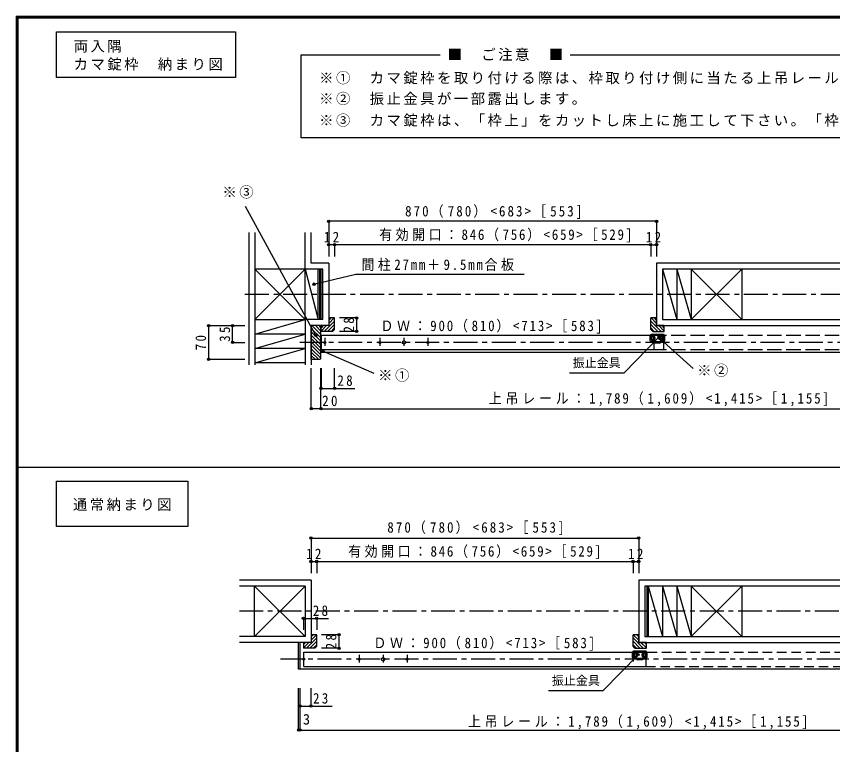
# Model space of a CAD drawing. Units: millimetres at full size, sheet at 1:10. Extents: x -2000 to 1900, y -1436 to 1392.
# Drawn here: x -2000 to -299, y -127 to 1392 of the extents above; entities that cross this region are included whole.
import ezdxf
from ezdxf.enums import TextEntityAlignment as Align

# ---------------------------------------------------------------- set-up
doc = ezdxf.new("R2010")
doc.units = ezdxf.units.MM
doc.header["$LTSCALE"] = 10
doc.header["$PDMODE"] = 32
doc.header["$PDSIZE"] = 5
for name, pattern in [('CHAIN1', [8, 5, -1, 1, -1]), ('DASHED2', [3, 2, -1]), ('DASHED3', [4, 3, -1])]:
    doc.linetypes.add(name, pattern=pattern)
for name, color, linetype in [('0-1_通り芯', 4, 'CHAIN1'), ('0-2_柱', 7, 'Continuous'), ('0-3_仕上げ', 2, 'Continuous'), ('0-4_枠', 3, 'Continuous'), ('0-5_ケーシング', 3, 'Continuous'), ('0-6_扉', 6, 'Continuous'), ('0-7_金物', 7, 'Continuous'), ('0-A_文字', 7, 'Continuous'), ('0-B_寸法', 7, 'Continuous'), ('0-C_ハッチ', 3, 'Continuous'), ('0-D_ハッチ2', 7, 'Continuous'), ('F-1_枠', 6, 'Continuous')]:
    doc.layers.add(name, color=color, linetype=linetype)
doc.styles.add('ＭＳ ゴシック', font='')
doc.styles.get('ＭＳ ゴシック').set_extended_font_data('MS Gothic')

msp = doc.modelspace()

# ---------------------------------------------------------------- linework, layer by layer
at = {"layer": '0-1_通り芯'}
for p, q in [((446.35, 811.79), (-1529.04, 811.79)), ((-1357.33, 721.15), (-1357.33, 704.67)), ((-1242.33, 721.15), (-1242.33, 704.67)), ((-1192.33, 721.15), (-1192.33, 704.67)), ((-1142.33, 721.15), (-1142.33, 704.67)), ((81.06, 711.79), (-1412.43, 711.79)), ((434.17, 151.35), (-1535.03, 151.35)), ((37.95, 51.35), (-1449.43, 51.35)), ((-1285.83, 60.71), (-1285.83, 44.23)), ((-1235.83, 60.71), (-1235.83, 44.23)), ((-1185.83, 60.71), (-1185.83, 44.23))]:
    msp.add_line(p, q, dxfattribs=at)
at = {"layer": '0-2_柱'}
for p, q in [((-1397.83, 864.29), (-1502.83, 864.29)), ((-1397.83, 864.29), (-1502.83, 759.29)), ((-1397.83, 759.29), (-1502.83, 864.29)), ((-1397.83, 759.29), (-1397.83, 864.29)), ((-653.33, 864.29), (-623.33, 759.29)), ((-623.33, 864.29), (-593.33, 759.29)), ((-623.33, 864.29), (-623.33, 759.29)), ((-593.33, 864.29), (-593.33, 759.29)), ((-488.33, 864.29), (-593.33, 759.29)), ((-1502.83, 759.29), (-1397.83, 759.29)), ((-1397.83, 699.29), (-1502.83, 699.29)), ((-1502.83, 669.29), (-1397.83, 699.29)), ((-1397.83, 669.29), (-1502.83, 669.29)), ((-1503.33, 98.85), (-1503.33, 203.85)), ((-1398.33, 98.85), (-1503.33, 203.85)), ((-1398.33, 203.85), (-1503.33, 98.85)), ((-686.33, 203.85), (-686.33, 98.85)), ((-683.33, 203.85), (-653.33, 98.85)), ((-683.33, 203.85), (-683.33, 98.85)), ((-653.33, 203.85), (-623.33, 98.85)), ((-653.33, 203.85), (-653.33, 98.85)), ((-623.33, 203.85), (-593.33, 98.85)), ((-623.33, 203.85), (-623.33, 98.85)), ((-593.33, 203.85), (-593.33, 98.85)), ((-488.33, 203.85), (-593.33, 98.85)), ((-488.33, 98.85), (-593.33, 203.85)), ((-488.33, 203.85), (-488.33, 98.85))]:
    msp.add_line(p, q, dxfattribs=at)
for points in [[(-1397.83, 864.29), (-1370.83, 759.29), (-1370.83, 864.29)], [(-488.33, 864.29), (-488.33, 759.29), (-593.33, 864.29)], [(-1502.83, 699.29), (-1397.83, 729.29), (-1502.83, 729.29), (-1397.83, 759.29)]]:
    msp.add_lwpolyline(points, dxfattribs=at)
at = {"layer": '0-3_仕上げ'}
for p, q in [((-1515.33, 941.28), (-1515.33, 665.11)), ((-1502.83, 941.28), (-1502.83, 665.11)), ((-1397.83, 864.29), (-1397.83, 941.28)), ((-1385.33, 876.79), (-1385.33, 941.28)), ((-1348.83, 876.79), (-1385.33, 876.79)), ((-1348.83, 876.79), (-1348.83, 746.79)), ((-665.83, 876.79), (-665.83, 746.79)), ((304.17, 876.79), (-665.83, 876.79)), ((-1361.33, 864.29), (-1398.33, 864.29)), ((-1367.83, 759.29), (-1367.83, 864.29)), ((-1364.83, 759.29), (-1364.83, 864.29)), ((-1361.33, 759.29), (-1361.33, 864.29)), ((-653.33, 864.29), (-653.33, 759.29)), ((316.67, 864.29), (-653.33, 864.29)), ((-1361.33, 759.29), (-1398.33, 759.29)), ((-1397.83, 759.29), (-1397.83, 665.11)), ((-653.33, 759.29), (316.67, 759.29)), ((-1385.33, 746.79), (-1385.33, 665.11)), ((-1348.83, 746.79), (-1385.33, 746.79)), ((-665.83, 746.79), (304.17, 746.79)), ((-1385.83, 216.35), (-1535.03, 216.35)), ((-1385.83, 216.35), (-1385.83, 86.35)), ((-1398.33, 203.85), (-1535.03, 203.85)), ((-1398.33, 203.85), (-1398.33, 98.85)), ((-690.33, 203.85), (-690.33, 98.85)), ((434.17, 203.85), (-690.33, 203.85)), ((-1398.33, 98.85), (-1535.03, 98.85)), ((-1385.83, 86.35), (-1535.03, 86.35)), ((-690.33, 98.85), (178.54, 98.85))]:
    msp.add_line(p, q, dxfattribs=at)
msp.add_lwpolyline([(178.54, 216.35), (-702.83, 216.35), (-702.83, 86.35), (434.17, 86.35)], dxfattribs=at)
at = {"layer": '0-4_枠'}
for p, q in [((-1385.33, 676.79), (-1385.33, 746.79)), ((-1365.33, 678.2), (-1365.33, 746.79)), ((52.67, 690.79), (-1365.33, 690.79)), ((-1385.33, 676.79), (-1366.75, 676.79)), ((-1365.33, 678.2), (-1366.75, 676.79)), ((-1408.83, 30.35), (-1408.83, 86.35))]:
    msp.add_line(p, q, dxfattribs=at)
msp.add_lwpolyline([(9.17, 30.35), (-1411.83, 30.35), (-1411.83, 86.35)], dxfattribs=at)
at = {"layer": '0-5_ケーシング'}
for p, q in [((-1348.83, 762.79), (-1348.83, 746.79)), ((-1336.83, 762.79), (-1348.83, 762.79)), ((-1336.83, 738.79), (-1336.83, 762.79)), ((-1348.83, 746.79), (-1385.33, 746.79)), ((-1364.83, 734.79), (-1364.83, 746.79)), ((-673.83, 734.79), (-649.83, 734.79)), ((-649.83, 746.79), (-665.83, 746.79)), ((-649.83, 734.79), (-649.83, 746.79)), ((-1385.83, 102.35), (-1385.83, 86.35)), ((-1373.83, 102.35), (-1385.83, 102.35)), ((-1373.83, 78.35), (-1373.83, 102.35)), ((-702.83, 102.35), (-714.83, 102.35)), ((-714.83, 78.35), (-714.83, 102.35)), ((-702.83, 86.35), (-702.83, 102.35)), ((-1401.83, 86.35), (-1401.83, 74.35)), ((-1385.83, 86.35), (-1401.83, 86.35)), ((-686.83, 86.35), (-702.83, 86.35)), ((-686.83, 74.35), (-686.83, 86.35)), ((-710.83, 74.35), (-714.83, 78.35)), ((-710.83, 74.35), (-686.83, 74.35))]:
    msp.add_line(p, q, dxfattribs=at)
for points in [[(-673.83, 734.79), (-677.83, 738.79), (-677.83, 762.79)], [(-665.83, 746.79), (-665.83, 762.79), (-677.83, 762.79)], [(-1336.83, 738.79), (-1340.83, 734.79), (-1364.83, 734.79)], [(-1373.83, 78.35), (-1377.83, 74.35), (-1401.83, 74.35)]]:
    msp.add_lwpolyline(points, dxfattribs=at)
at = {"layer": '0-6_扉'}
for p, q in [((-1364.33, 726.79), (-651.33, 726.79)), ((-1364.33, 696.79), (-1364.33, 726.79)), ((-651.33, 726.79), (-651.33, 696.79)), ((-1364.33, 696.79), (-651.33, 696.79)), ((-687.83, 66.35), (-687.83, 36.35)), ((-1400.83, 36.35), (-687.83, 36.35))]:
    msp.add_line(p, q, dxfattribs=at)
at = {"layer": '0-6_扉', "linetype": 'DASHED3'}
for p, q in [((-715.33, 726.79), (41.67, 726.79)), ((-671.33, 726.79), (-671.33, 696.79)), ((-715.33, 696.79), (41.67, 696.79))]:
    msp.add_line(p, q, dxfattribs=at)
at = {"layer": '0-6_扉', "linetype": 'DASHED2'}
for p, q in [((-714.83, 66.35), (-714.83, 36.35)), ((-714.83, 66.35), (-1.83, 66.35)), ((-687.83, 36.35), (-1.83, 36.35))]:
    msp.add_line(p, q, dxfattribs=at)
at = {"layer": '0-6_扉'}
msp.add_lwpolyline([(-1400.83, 36.35), (-1400.83, 66.35), (-687.83, 66.35)], dxfattribs=at)
at = {"layer": '0-7_金物'}
for p, q in [((-679.33, 715.29), (-679.33, 726.29)), ((-651.33, 728.29), (-677.33, 728.29)), ((-677.33, 722.29), (-677.33, 719.29)), ((-675.33, 722.29), (-675.33, 719.29)), ((-671.33, 719.29), (-671.33, 722.29)), ((-669.33, 722.29), (-669.33, 719.29)), ((-659.33, 719.29), (-659.33, 722.29)), ((-657.33, 722.29), (-657.33, 719.29)), ((-653.33, 719.29), (-653.33, 722.29)), ((-651.33, 719.29), (-651.33, 722.29)), ((-649.33, 726.29), (-649.33, 715.29)), ((-651.33, 713.29), (-677.33, 713.29)), ((-670.33, 712.79), (-670.33, 710.79)), ((-658.83, 710.29), (-669.83, 710.29)), ((-658.33, 712.79), (-658.33, 710.79)), ((-715.83, 54.85), (-715.83, 65.85)), ((-687.83, 67.85), (-713.83, 67.85)), ((-713.83, 61.85), (-713.83, 58.85)), ((-687.83, 52.85), (-713.83, 52.85)), ((-711.83, 61.85), (-711.83, 58.85)), ((-707.83, 58.85), (-707.83, 61.85)), ((-706.83, 52.35), (-706.83, 50.35)), ((-705.83, 61.85), (-705.83, 58.85)), ((-695.83, 58.85), (-695.83, 61.85)), ((-694.83, 52.35), (-694.83, 50.35)), ((-693.83, 61.85), (-693.83, 58.85)), ((-689.83, 58.85), (-689.83, 61.85)), ((-687.83, 58.85), (-687.83, 61.85)), ((-685.83, 65.85), (-685.83, 54.85)), ((-695.33, 49.85), (-706.33, 49.85))]:
    msp.add_line(p, q, dxfattribs=at)
for centre, radius, start, end in [((-677.33, 726.29), 2, 90, 180), ((-677.33, 715.29), 2, 180, 270), ((-673.33, 722.29), 4, 0, 180), ((-673.33, 719.29), 4, 180, 0), ((-673.33, 722.29), 2, 0, 180), ((-673.33, 719.29), 2, 180, 0), ((-655.33, 722.29), 4, 0, 180), ((-655.33, 719.29), 4, 180, 0), ((-655.33, 722.29), 2, 0, 180), ((-655.33, 719.29), 2, 180, 0), ((-651.33, 726.29), 2, 0, 90), ((-651.33, 715.29), 2, 270, 0), ((-669.83, 712.79), 0.5, 90, 180), ((-669.83, 710.79), 0.5, 180, 270), ((-658.83, 712.79), 0.5, 0, 90), ((-658.83, 710.79), 0.5, 270, 0), ((-713.83, 65.85), 2, 90, 180), ((-713.83, 54.85), 2, 180, 270), ((-709.83, 61.85), 4, 0, 180), ((-709.83, 58.85), 4, 180, 0), ((-709.83, 61.85), 2, 0, 180), ((-709.83, 58.85), 2, 180, 0), ((-706.33, 52.35), 0.5, 90, 180), ((-691.83, 61.85), 4, 0, 180), ((-691.83, 58.85), 4, 180, 0), ((-695.33, 52.35), 0.5, 0, 90), ((-691.83, 61.85), 2, 0, 180), ((-691.83, 58.85), 2, 180, 0), ((-687.83, 65.85), 2, 0, 90), ((-687.83, 54.85), 2, 270, 0), ((-706.33, 50.35), 0.5, 180, 270), ((-695.33, 50.35), 0.5, 270, 0)]:
    msp.add_arc(centre, radius, start, end, dxfattribs=at)
at = {"layer": '0-A_文字'}
for p, q in [((-1916.44, 1264.28), (-1916.44, 1359.29)), ((-1406.74, 1311.28), (-1116.76, 1311.28)), ((-1406.74, 1138.16), (-1406.74, 1311.28)), ((-845.85, 1311.28), (447.83, 1311.28)), ((447.83, 1138.16), (-1406.74, 1138.16)), ((-1375.79, 726.57), (-1522.21, 995.22)), ((-733.36, 648.33), (-660.8, 722.96)), ((-658.44, 719.51), (-589.29, 657.51)), ((-1360.88, 693.39), (-1254.85, 647.8)), ((-847.37, 648.33), (-733.36, 648.33)), ((-1916.44, 327.78), (-1916.44, 422.79)), ((-1916.44, 422.79), (-1642.66, 422.79)), ((-1642.66, 422.79), (-1642.66, 327.78)), ((-1642.66, 327.78), (-1916.44, 327.78)), ((-776.76, -13.91), (-704.2, 60.72)), ((-890.78, -13.91), (-776.76, -13.91))]:
    msp.add_line(p, q, dxfattribs=at)
for points in [[(-1916.44, 1359.29), (-1543.01, 1359.29), (-1543.01, 1264.28), (-1916.44, 1264.28)], [(-1379.79, 833.22), (-1292.58, 853.93), (-941.33, 853.93)]]:
    msp.add_lwpolyline(points, dxfattribs=at)
for p in [(-1379.79, 833.22), (-1375.79, 726.57), (-660.8, 722.96), (-658.44, 719.51), (-1360.88, 693.39), (-704.2, 60.72)]:
    msp.add_point(p, dxfattribs=at)
at = {"layer": '0-B_寸法', "color": 4}
for p, q in [((-665.83, 964.39), (-1348.83, 964.39)), ((-1348.83, 964.39), (-1348.83, 891.11)), ((-665.83, 964.39), (-665.83, 891.11)), ((-1336.83, 915.53), (-1348.83, 915.53)), ((-677.83, 915.53), (-1336.83, 915.53)), ((-1336.83, 915.53), (-1336.83, 891.11)), ((-677.83, 915.53), (-677.83, 891.11)), ((-677.83, 915.53), (-665.83, 915.53)), ((-1290.83, 762.79), (-1326.83, 762.79)), ((-1290.83, 762.79), (-1290.83, 734.79)), ((-1599.31, 746.79), (-1523.75, 746.79)), ((-1599.31, 746.79), (-1599.31, 676.79)), ((-1549.31, 711.79), (-1549.31, 746.79)), ((-1290.83, 734.79), (-1326.83, 734.79)), ((-1549.31, 711.79), (-1523.75, 711.79)), ((-1599.31, 676.79), (-1523.75, 676.79)), ((-1385.33, 573.68), (-1385.33, 658.41)), ((-1365.33, 573.68), (-1365.33, 658.41)), ((-1364.83, 658.41), (-1364.83, 616.05)), ((-1336.83, 616.05), (-1336.83, 658.41)), ((-1364.83, 616.05), (-1294.68, 616.05)), ((-1365.33, 573.68), (-1385.33, 573.68)), ((-1365.33, 573.68), (49.67, 573.68)), ((-1385.83, 303.95), (-1385.83, 230.67)), ((-1385.83, 303.95), (-702.83, 303.95)), ((-702.83, 303.95), (-702.83, 230.67)), ((-1385.83, 255.09), (-1373.83, 255.09)), ((-1373.83, 255.09), (-1373.83, 230.67)), ((-1373.83, 255.09), (-702.83, 255.09)), ((-714.83, 255.09), (-714.83, 230.67)), ((-1401.83, 136.35), (-1401.83, 112.35)), ((-1401.83, 136.35), (-1349.7, 136.35)), ((-1373.83, 136.35), (-1373.83, 112.35)), ((-1327.83, 102.35), (-1363.83, 102.35)), ((-1327.83, 102.35), (-1327.83, 74.35)), ((-1327.83, 74.35), (-1363.83, 74.35)), ((-1411.83, -96.34), (-1411.83, -8.88)), ((-1408.83, -96.34), (-1408.83, -8.88)), ((-1385.83, -46.36), (-1385.83, -8.88)), ((-1408.83, -46.36), (-1341.67, -46.36)), ((-1411.83, -96.34), (-1408.83, -96.34)), ((-1408.83, -96.34), (6.17, -96.34))]:
    msp.add_line(p, q, dxfattribs=at)
at = {"layer": '0-B_寸法'}
for p in [(-1348.83, 964.39), (-665.83, 964.39), (-1348.83, 915.53), (-1336.83, 915.53), (-677.83, 915.53), (-665.83, 915.53), (-1599.31, 746.79), (-1549.31, 746.79), (-1290.83, 762.79), (-1290.83, 734.79), (-1549.31, 711.79), (-1599.31, 676.79), (-1364.83, 616.05), (-1336.83, 616.05), (-1385.33, 573.68), (-1365.33, 573.68), (-1385.83, 303.95), (-702.83, 303.95), (-1385.83, 255.09), (-1373.83, 255.09), (-714.83, 255.09), (-702.83, 255.09), (-1401.83, 136.35), (-1373.83, 136.35), (-1327.83, 102.35), (-1327.83, 74.35), (-1408.83, -46.36), (-1385.83, -46.36), (-1411.83, -96.34), (-1408.83, -96.34)]:
    msp.add_point(p, dxfattribs=at)
at = {"layer": '0-C_ハッチ', "color": 4}
for p, q in [((-1336.83, 756.27), (-1358.31, 734.79)), ((-1336.83, 749.19), (-1351.24, 734.79)), ((-1337.38, 762.79), (-1348.83, 751.34)), ((-1344.45, 762.79), (-1348.83, 758.41)), ((-656.35, 734.79), (-677.83, 756.27)), ((-663.42, 734.79), (-677.83, 749.19)), ((-665.83, 751.34), (-677.28, 762.79)), ((-665.83, 758.41), (-670.21, 762.79)), ((-1385.33, 741.19), (-1365.33, 721.19)), ((-1385.33, 734.12), (-1365.33, 714.12)), ((-1383.85, 746.79), (-1365.33, 728.27)), ((-1376.78, 746.79), (-1365.33, 735.34)), ((-1369.71, 746.79), (-1365.33, 742.41)), ((-1353.38, 746.79), (-1364.83, 735.34)), ((-1360.45, 746.79), (-1364.83, 742.41)), ((-1336.83, 742.12), (-1344.17, 734.79)), ((-670.5, 734.79), (-677.83, 742.12)), ((-649.83, 735.34), (-661.28, 746.79)), ((-649.83, 742.41), (-654.21, 746.79)), ((-1385.33, 727.05), (-1365.33, 707.05)), ((-1385.33, 719.98), (-1365.33, 699.98)), ((-1385.33, 712.91), (-1365.33, 692.91)), ((-1385.33, 705.84), (-1365.33, 685.84)), ((-1385.33, 698.77), (-1365.33, 678.77)), ((-1385.33, 691.7), (-1370.42, 676.79)), ((-1385.33, 684.63), (-1377.49, 676.79)), ((-1385.33, 677.56), (-1384.56, 676.79)), ((-1374.38, 102.35), (-1385.83, 90.9)), ((-1381.45, 102.35), (-1385.83, 97.97)), ((-702.83, 90.9), (-714.28, 102.35)), ((-702.83, 97.97), (-707.21, 102.35)), ((-1390.38, 86.35), (-1401.83, 74.9)), ((-1397.45, 86.35), (-1401.83, 81.97)), ((-1373.83, 95.83), (-1395.31, 74.35)), ((-1373.83, 88.76), (-1388.24, 74.35)), ((-693.35, 74.35), (-714.83, 95.83)), ((-700.42, 74.35), (-714.83, 88.76)), ((-686.83, 74.9), (-698.28, 86.35)), ((-686.83, 81.97), (-691.21, 86.35)), ((-1373.83, 81.68), (-1381.17, 74.35)), ((-707.5, 74.35), (-714.83, 81.68))]:
    msp.add_line(p, q, dxfattribs=at)
at = {"layer": '0-D_ハッチ2', "color": 5}
for centre, radius in [((-1192.33, 711.79), 3.5), ((-1357.33, 711.79), 2), ((-1242.33, 711.79), 2), ((-1142.33, 711.79), 2), ((-1400.83, 51.35), 2), ((-1285.83, 51.35), 2), ((-1235.83, 51.35), 3.5), ((-1185.83, 51.35), 2)]:
    msp.add_circle(centre, radius, dxfattribs=at)
at = {"layer": 'F-1_枠'}
for p, q in [((-2000, 1391.67), (-2000, -1401.67)), ((-2000, 1391.67), (1900, 1391.67)), ((-2000, 1390), (1900, 1390)), ((-2000, 1388.33), (1900, 1388.33)), ((-1998.33, 1391.67), (-1998.33, -1401.67)), ((-1996.67, 1391.67), (-1996.67, -1401.67)), ((-2000, 451.83), (747.8, 451.83))]:
    msp.add_line(p, q, dxfattribs=at)

# ---------------------------------------------------------------- texts
at = {"layer": '0-A_文字', "style": 'ＭＳ ゴシック'}
for p in [(-840.46, 654.55), (-883.87, -7.69)]:
    msp.add_text('振止金具', height=18.33, dxfattribs=at).set_placement(p, align=Align.BOTTOM_LEFT)
at = {"layer": '0-A_文字', "char_height": 21.99, "attachment_point": 7, "style": 'ＭＳ ゴシック'}
for s, insert in [('\\T1.17;両入隅', (-1880.57, 1316.09)), ('\\T1.17;■\u3000ご注意\u3000■', (-1101.05, 1298.87)), ('\\T1.17;カマ錠枠\u3000納まり図', (-1880.57, 1278.22)), ('\\T1.17;※①\u3000カマ錠枠を取り付ける際は、枠取り付け側に当たる上吊レールのストッパーは、取り付けないで下さい。\\~', (-1368.96, 1249.76)), ('\\T1.17;※②\u3000振止金具が一部露出します。', (-1368.96, 1206.53)), ('\\T1.17;※③\u3000カマ錠枠は、「枠上」をカットし床上に施工して下さい。「枠下」はカットしないで下さい。', (-1368.96, 1161.32)), ('\\T1.17;※③', (-1570.61, 1011.64)), ('\\T1.27;\\W0.9;間柱27mm＋9.5mm合板', (-1280.93, 860.59)), ('\\T1.28;\\W0.9;ＤＷ：900（810）<713>［583]', (-1241.11, 730.36)), ('\\T1.17;※②', (-581.18, 639.94)), ('\\T1.17;※①', (-1246, 629.77)), ('\\T1.17;通常納まり図', (-1882.05, 360.28)), ('\\T1.28;\\W0.9;ＤＷ：900（810）<713>［583]', (-1255.83, 69.35))]:
    msp.add_mtext(s, dxfattribs=dict(at, insert=insert))
at = {"layer": '0-B_寸法', "style": 'ＭＳ ゴシック'}
msp.add_text('3', height=21.99, dxfattribs=at).set_placement((-1402.76, -91.34), align=Align.BOTTOM_LEFT)
at = {"layer": '0-B_寸法', "char_height": 21.99, "attachment_point": 7, "style": 'ＭＳ ゴシック'}
for s, insert in [('\\T1.32;\\W0.9;870（780）<683>［553]', (-1189.83, 969.39)), ('\\T1.36;\\W0.9;12', (-1359.08, 920.53)), ('\\T1.27;\\W0.9;有効開口：846（756）<659>［529]', (-1243.67, 920.53)), ('\\T1.36;\\W0.9;12', (-688.08, 920.53)), ('\\T1.36;\\W0.9;28', (-1330.89, 621.05)), ('\\T1.36;\\W0.9;20', (-1362.51, 578.68)), ('\\T1.29;\\W0.9;上吊レール：1,789（1,609）<1,415>［1,155]', (-1015.33, 578.68)), ('\\T1.32;\\W0.9;870（780）<683>［553]', (-1226.83, 310.15)), ('\\T1.27;\\W0.9;有効開口：846（756）<659>［529]', (-1308.33, 260.26)), ('\\T1.36;\\W0.9;12', (-1396.08, 260.09)), ('\\T1.36;\\W0.9;12', (-725.08, 260.09)), ('\\T1.36;\\W0.9;28', (-1382.2, 141.35)), ('\\T1.36;\\W0.9;23', (-1381.7, -41.36)), ('\\T1.29;\\W0.9;上吊レール：1,789（1,609）<1,415>［1,155]', (-1058.83, -94.87))]:
    msp.add_mtext(s, dxfattribs=dict(at, insert=insert))
at = {"layer": '0-B_寸法', "char_height": 21.99, "attachment_point": 7, "rotation": 90, "style": 'ＭＳ ゴシック'}
for s, insert in [('\\T1.36;\\W0.9;28', (-1295.83, 732.54)), ('\\T1.36;\\W0.9;35', (-1554.31, 713.04)), ('\\T1.36;\\W0.9;70', (-1604.31, 695.54)), ('\\T1.36;\\W0.9;28', (-1332.83, 72.1))]:
    msp.add_mtext(s, dxfattribs=dict(at, insert=insert))

doc.saveas('drawing.dxf')
